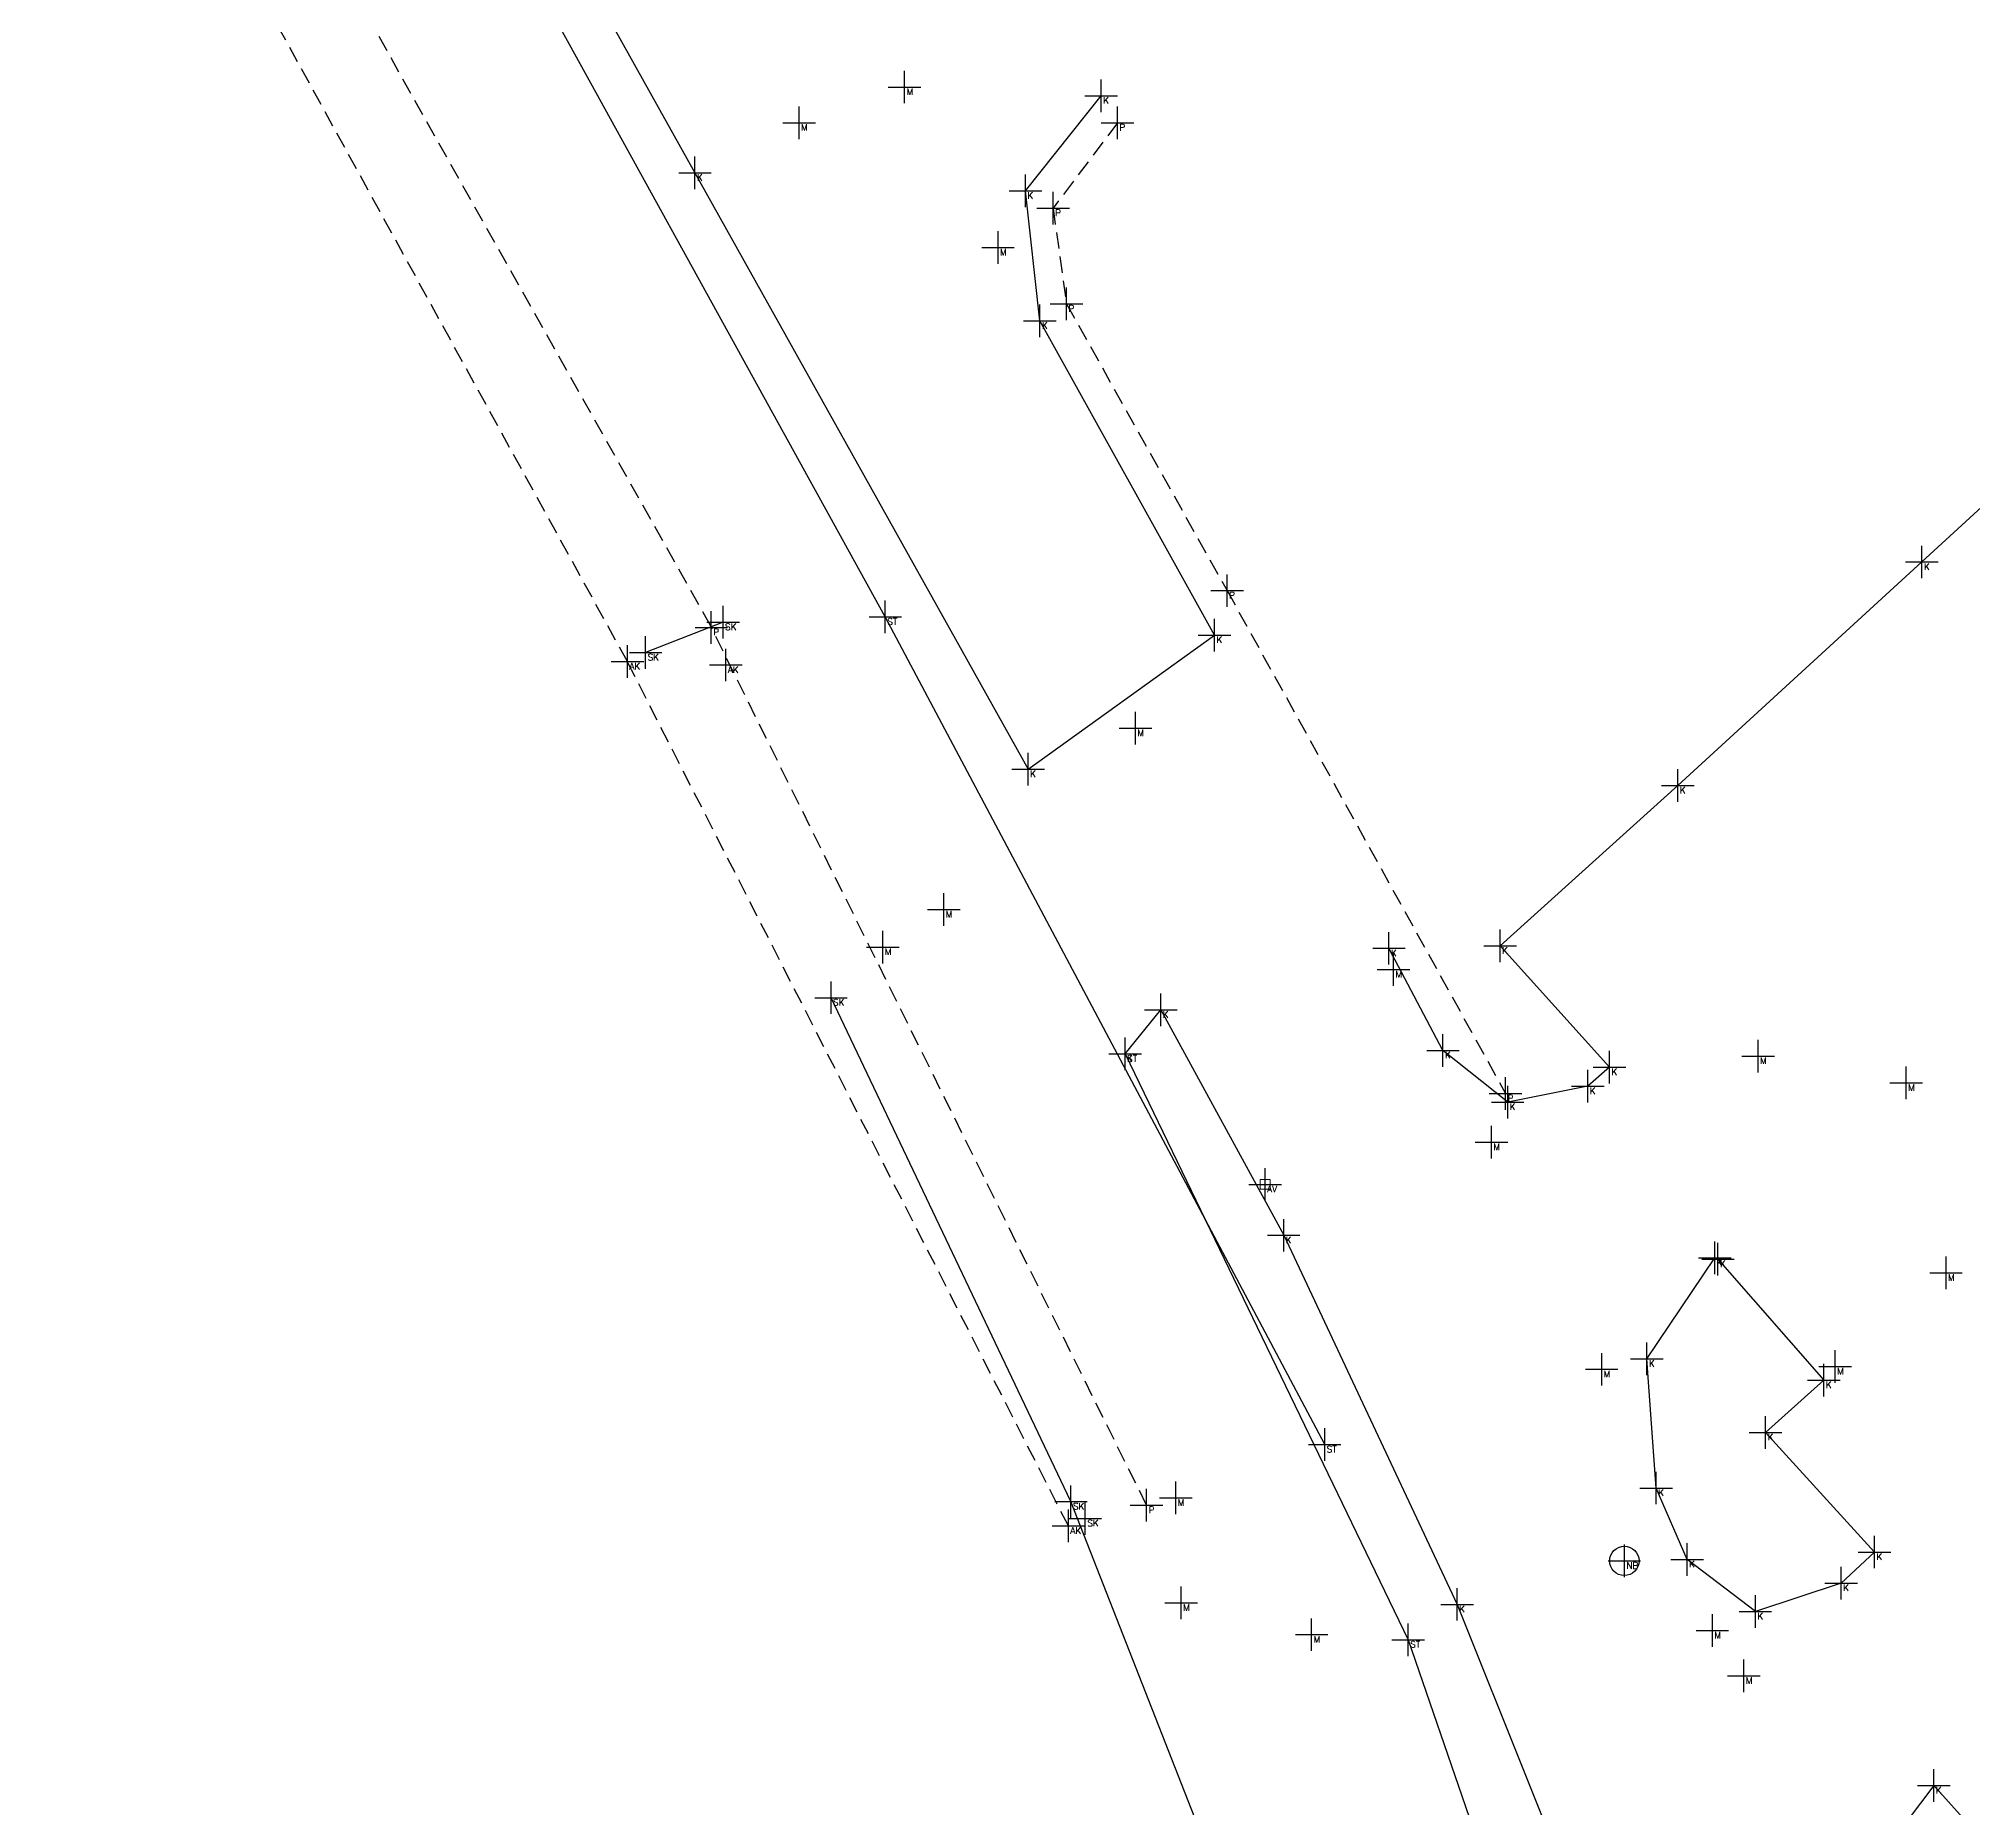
# Model space of a CAD drawing. Header units: metres. Extents: x 113488 to 113987, y 6281306 to 6282136.
# Drawn here: x 113649.5 to 113708.9, y 6281686.8 to 6281741.1 of the extents above; entities that cross this region are included whole.
import ezdxf
from ezdxf.enums import TextEntityAlignment as Align

# ---------------------------------------------------------------- set-up
doc = ezdxf.new("R2010")
doc.units = ezdxf.units.M
doc.header["$PDMODE"] = 2
doc.header["$PDSIZE"] = 0.5
doc.linetypes.add('DASHED', pattern=[0.75, 0.5, -0.25])
doc.linetypes.add('HIDDEN2', pattern=[0.1875, 0.125, -0.0625])
for name, color, linetype in [('M-2VA', 7, 'Continuous'), ('M-3YTOR', 7, 'Continuous'), ('M-4DETALJ', 7, 'Continuous'), ('M-BEF-BRUNNAR-INMÄTT', 7, 'Continuous'), ('M-BEF-SLÄNT', 4, 'Continuous'), ('M-BEF-STAKET', 81, 'STAKET'), ('M-BEF-VA-V', 4, 'HIDDEN2'), ('M-BEF-VA-V-INMÄTT', 7, 'Continuous'), ('M-BEF-VÄGKANT', 6, 'DASHED'), ('M-BEF-VÄGKANTSTÖD', 1, 'Continuous'), ('M-BRUNNAR', 3, 'Continuous'), ('pntdesc', 1, 'Continuous')]:
    doc.layers.add(name, color=color, linetype=linetype)
doc.styles.get("Standard").update_dxf_attribs({"font": 'simplex8.shx'})
doc.linetypes.add('STAKET', pattern='A,7,[134,morastr.shx,S=0.8,R=0,X=0,Y=0],0.6,[134,morastr.shx,S=0.8,R=0,X=0,Y=0],1', length=8.6)

# ---------------------------------------------------------------- blocks, each defined once
blk = doc.blocks.new('meas')
at = {"color": 0}
blk.add_point((0, 0), dxfattribs=at)
at = {"layer": 'pntdesc'}
blk.add_attdef('PNTDESC', text='', height=1, dxfattribs=at).set_placement((0.3, -0.21), align=Align.TOP_LEFT)
blk = doc.blocks.new('NB')
at = {"layer": 'M-BRUNNAR', "ltscale": 0.1}
blk.add_circle((0, 0), 0.45, dxfattribs=at)
blk = doc.blocks.new('AV')
at = {"layer": 'M-BEF-VA-V', "linetype": 'Continuous', "lineweight": 0, "flags": 128}
blk.add_lwpolyline([(-0.15, 0.15), (-0.15, -0.15), (0.15, -0.15), (0.15, 0.15)], close=True, dxfattribs=at)

msp = doc.modelspace()

# ---------------------------------------------------------------- linework, layer by layer
at = {"layer": 'M-BEF-SLÄNT'}
for points in [[(113670.521, 6281723.171, 6.885), (113668.143, 6281722.238, 7.433)], [(113659.373, 6281484.274, 7.596), (113660.999, 6281486.694, 7.652), (113666.396, 6281495.261, 7.76), (113674.924, 6281509.746, 7.804), (113683.333, 6281528.122, 7.826), (113687.611, 6281540.377, 7.822), (113694.485, 6281565.316, 7.86), (113697.228, 6281580.823, 7.841), (113698.86, 6281601.617, 7.907), (113697.663, 6281634.766, 7.81), (113693.193, 6281659.745, 7.881), (113687.388, 6281680.384, 7.781), (113681.192, 6281696.19, 7.708), (113673.83, 6281711.65, 7.557)]]:
    msp.add_polyline3d(points, dxfattribs=at)
at = {"layer": 'M-BEF-STAKET'}
for points in [[(113688.975, 6281697.941, 7.223), (113675.495, 6281723.331, 7.045), (113662.243, 6281747.36, 6.855), (113650.368, 6281768.516, 6.707), (113642.004, 6281783.611, 6.581), (113635.591, 6281795.015, 6.502), (113631.221, 6281804.94, 6.478), (113628.527, 6281810.608, 6.404), (113623.574, 6281829.176, 6.515), (113620.961, 6281847.676, 6.702), (113619.798, 6281865.347, 6.857), (113619.1, 6281887.982, 6.993), (113619.108, 6281887.983, 6.995), (113620.427, 6281909.281, 7.07), (113623.654, 6281929.529, 7.164), (113626.101, 6281940.751, 7.14), (113630.359, 6281955.352, 7.373), (113633.518, 6281962.045, 7.43), (113637.928, 6281969.113, 7.588)], [(113682.856, 6281709.925, 7.143), (113691.539, 6281691.953, 7.2), (113699.461, 6281668.909, 7.16), (113701.505, 6281659.872, 7.075), (113704.681, 6281642.987, 7.031), (113704.853, 6281641.166, 6.999), (113705.941, 6281632.179, 6.906), (113705.23, 6281629.377, 6.942), (113705.458, 6281625.759, 6.887), (113706.902, 6281623.338, 6.878), (113706.726, 6281594.99, 6.578), (113706.699, 6281594.986, 6.571), (113706.141, 6281588.37, 6.609)]]:
    msp.add_polyline3d(points, dxfattribs=at)
at = {"layer": 'M-BEF-VÄGKANT'}
for points in [[(113663.488, 6281990.581, 5.641), (113646.898, 6281986.593, 5.519), (113639.6, 6281981.378, 5.278), (113628.881, 6281967.063, 5.039), (113624.625, 6281955.785, 4.822), (113621.846, 6281948.489, 4.99), (113617.443, 6281932.404, 5.143), (113614.062, 6281916.175, 5.089), (113613.902, 6281914.861, 5.041), (113612.522, 6281897.007, 5.172), (113612.625, 6281873.86, 5.081), (113614.132, 6281859.527, 4.954), (113616.592, 6281844.279, 5.057), (113621.651, 6281823.217, 5.182), (113629.442, 6281800.168, 5.26), (113638.368, 6281780.844, 5.487), (113648.63, 6281762.051, 5.908), (113658.481, 6281743.76, 6.444), (113670.157, 6281723.01, 6.79)], [(113681.112, 6281695.444, 7.737), (113667.582, 6281721.961, 7.5), (113655.875, 6281743.256, 7.137)], [(113682.621, 6281738.49, 7.163), (113680.642, 6281735.87, 7.179), (113681.054, 6281732.934, 7.208), (113685.982, 6281724.138, 7.301), (113694.526, 6281708.71, 7.368)], [(113683.512, 6281696.08, 6.899), (113670.157, 6281723.01, 6.79)]]:
    msp.add_polyline3d(points, dxfattribs=at)
at = {"layer": 'M-BEF-VÄGKANTSTÖD'}
for points in [[(113637.567, 6281794.636, 6.371), (113644.382, 6281782.388, 6.473), (113656.106, 6281761.236, 6.65), (113669.656, 6281736.955, 6.808), (113679.879, 6281718.659, 7.009), (113685.596, 6281722.775, 7.198), (113680.239, 6281732.414, 7.088), (113679.793, 6281736.403, 7.078), (113682.119, 6281739.32, 7.052)], [(113731.377, 6281740.013, 7.213), (113724.512, 6281733.92, 7.141), (113716.856, 6281726.985, 7.396), (113715.418, 6281725.608, 7.451), (113714.346, 6281724.687, 7.452), (113710.97, 6281728.381, 7.496), (113707.299, 6281725.017, 7.561), (113699.812, 6281718.161, 7.516), (113694.356, 6281713.239, 7.372), (113697.714, 6281709.517, 7.369), (113697.045, 6281708.935, 7.353), (113694.589, 6281708.449, 7.284), (113692.604, 6281710.032, 7.252), (113690.948, 6281713.165, 7.241)], [(113682.849, 6281709.927, 7.151), (113683.949, 6281711.276, 7.032), (113687.717, 6281704.36, 7.11), (113693.038, 6281693.039, 7.12), (113697.36, 6281682.256, 7.13)], [(113701.041, 6281703.629, 7.396), (113704.29, 6281699.917, 7.515), (113702.502, 6281698.313, 7.48), (113705.842, 6281694.644, 7.401), (113704.818, 6281693.692, 7.382), (113702.188, 6281692.821, 7.349), (113700.093, 6281694.417, 7.306), (113699.146, 6281696.608, 7.303), (113698.862, 6281700.568, 7.342), (113700.945, 6281703.668, 7.389)], [(113712.521, 6281678.382, 7.351), (113709.164, 6281682.083, 7.408), (113710.994, 6281683.768, 7.413), (113707.664, 6281687.478, 7.347), (113705.617, 6281684.774, 7.32), (113705.449, 6281680.469, 7.289), (113706.109, 6281678.385, 7.272), (113708.183, 6281676.309, 7.277), (113711.046, 6281677.065, 7.324), (113712.572, 6281678.401, 7.343)]]:
    msp.add_polyline3d(points, dxfattribs=at)

# ---------------------------------------------------------------- block references
at = {"layer": 'M-2VA', "color": 130}
ref = msp.add_blockref('meas', (113687.148, 6281705.922, 7.062), dxfattribs=dict(at, xscale=0.2, yscale=0.2, zscale=0.2))
ref.add_attrib('PNTDESC', 'AV', dxfattribs={"layer": 'pntdesc', "height": 0.2}).set_placement((113687.208, 6281705.88, 7.062), align=Align.TOP_LEFT)
at = {"layer": 'M-2VA', "color": 20}
ref = msp.add_blockref('meas', (113698.169, 6281694.372, 7.223), dxfattribs=dict(at, xscale=0.2, yscale=0.2, zscale=0.2))
ref.add_attrib('PNTDESC', 'NB', dxfattribs={"layer": 'pntdesc', "height": 0.2}).set_placement((113698.229, 6281694.33, 7.223), align=Align.TOP_LEFT)
at = {"layer": 'M-3YTOR', "color": 90}
ref = msp.add_blockref('meas', (113676.088, 6281739.588, 6.99), dxfattribs=dict(at, xscale=0.2, yscale=0.2, zscale=0.2))
ref.add_attrib('PNTDESC', 'M', dxfattribs={"layer": 'pntdesc', "height": 0.2}).set_placement((113676.148, 6281739.546, 6.99), align=Align.TOP_LEFT)
at = {"layer": 'M-3YTOR', "color": 130}
ref = msp.add_blockref('meas', (113682.119, 6281739.32, 7.052), dxfattribs=dict(at, xscale=0.2, yscale=0.2, zscale=0.2))
ref.add_attrib('PNTDESC', 'K', dxfattribs={"layer": 'pntdesc', "height": 0.2}).set_placement((113682.179, 6281739.278, 7.052), align=Align.TOP_LEFT)
at = {"layer": 'M-3YTOR', "color": 90}
ref = msp.add_blockref('meas', (113672.849, 6281738.493, 6.876), dxfattribs=dict(at, xscale=0.2, yscale=0.2, zscale=0.2))
ref.add_attrib('PNTDESC', 'M', dxfattribs={"layer": 'pntdesc', "height": 0.2}).set_placement((113672.909, 6281738.451, 6.876), align=Align.TOP_LEFT)
at = {"layer": 'M-3YTOR', "color": 164}
ref = msp.add_blockref('meas', (113682.621, 6281738.49, 7.163), dxfattribs=dict(at, xscale=0.2, yscale=0.2, zscale=0.2))
ref.add_attrib('PNTDESC', 'P', dxfattribs={"layer": 'pntdesc', "height": 0.2}).set_placement((113682.681, 6281738.448, 7.163), align=Align.TOP_LEFT)
at = {"layer": 'M-3YTOR', "color": 130}
ref = msp.add_blockref('meas', (113669.656, 6281736.955, 6.808), dxfattribs=dict(at, xscale=0.2, yscale=0.2, zscale=0.2))
ref.add_attrib('PNTDESC', 'K', dxfattribs={"layer": 'pntdesc', "height": 0.2}).set_placement((113669.716, 6281736.913, 6.808), align=Align.TOP_LEFT)
ref = msp.add_blockref('meas', (113679.793, 6281736.403, 7.078), dxfattribs=dict(at, xscale=0.2, yscale=0.2, zscale=0.2))
ref.add_attrib('PNTDESC', 'K', dxfattribs={"layer": 'pntdesc', "height": 0.2}).set_placement((113679.853, 6281736.361, 7.078), align=Align.TOP_LEFT)
at = {"layer": 'M-3YTOR', "color": 164}
ref = msp.add_blockref('meas', (113680.642, 6281735.87, 7.179), dxfattribs=dict(at, xscale=0.2, yscale=0.2, zscale=0.2))
ref.add_attrib('PNTDESC', 'P', dxfattribs={"layer": 'pntdesc', "height": 0.2}).set_placement((113680.702, 6281735.828, 7.179), align=Align.TOP_LEFT)
at = {"layer": 'M-3YTOR', "color": 90}
ref = msp.add_blockref('meas', (113678.953, 6281734.662, 7.053), dxfattribs=dict(at, xscale=0.2, yscale=0.2, zscale=0.2))
ref.add_attrib('PNTDESC', 'M', dxfattribs={"layer": 'pntdesc', "height": 0.2}).set_placement((113679.013, 6281734.62, 7.053), align=Align.TOP_LEFT)
at = {"layer": 'M-3YTOR', "color": 164}
ref = msp.add_blockref('meas', (113681.054, 6281732.934, 7.208), dxfattribs=dict(at, xscale=0.2, yscale=0.2, zscale=0.2))
ref.add_attrib('PNTDESC', 'P', dxfattribs={"layer": 'pntdesc', "height": 0.2}).set_placement((113681.114, 6281732.892, 7.208), align=Align.TOP_LEFT)
at = {"layer": 'M-3YTOR', "color": 130}
ref = msp.add_blockref('meas', (113680.239, 6281732.414, 7.088), dxfattribs=dict(at, xscale=0.2, yscale=0.2, zscale=0.2))
ref.add_attrib('PNTDESC', 'K', dxfattribs={"layer": 'pntdesc', "height": 0.2}).set_placement((113680.299, 6281732.372, 7.088), align=Align.TOP_LEFT)
ref = msp.add_blockref('meas', (113707.299, 6281725.017, 7.561), dxfattribs=dict(at, xscale=0.2, yscale=0.2, zscale=0.2))
ref.add_attrib('PNTDESC', 'K', dxfattribs={"layer": 'pntdesc', "height": 0.2}).set_placement((113707.359, 6281724.975, 7.561), align=Align.TOP_LEFT)
at = {"layer": 'M-3YTOR', "color": 164}
ref = msp.add_blockref('meas', (113685.982, 6281724.138, 7.301), dxfattribs=dict(at, xscale=0.2, yscale=0.2, zscale=0.2))
ref.add_attrib('PNTDESC', 'P', dxfattribs={"layer": 'pntdesc', "height": 0.2}).set_placement((113686.042, 6281724.096, 7.301), align=Align.TOP_LEFT)
ref = msp.add_blockref('meas', (113670.157, 6281723.01, 6.79), dxfattribs=dict(at, xscale=0.2, yscale=0.2, zscale=0.2))
ref.add_attrib('PNTDESC', 'P', dxfattribs={"layer": 'pntdesc', "height": 0.2}).set_placement((113670.217, 6281722.968, 6.79), align=Align.TOP_LEFT)
at = {"layer": 'M-3YTOR', "color": 20}
ref = msp.add_blockref('meas', (113670.521, 6281723.171, 6.885), dxfattribs=dict(at, xscale=0.2, yscale=0.2, zscale=0.2))
ref.add_attrib('PNTDESC', 'SK', dxfattribs={"layer": 'pntdesc', "height": 0.2}).set_placement((113670.581, 6281723.129, 6.885), align=Align.TOP_LEFT)
ref = msp.add_blockref('meas', (113668.143, 6281722.238, 7.433), dxfattribs=dict(at, xscale=0.2, yscale=0.2, zscale=0.2))
ref.add_attrib('PNTDESC', 'SK', dxfattribs={"layer": 'pntdesc', "height": 0.2}).set_placement((113668.203, 6281722.196, 7.433), align=Align.TOP_LEFT)
at = {"layer": 'M-3YTOR', "color": 130}
ref = msp.add_blockref('meas', (113685.596, 6281722.775, 7.198), dxfattribs=dict(at, xscale=0.2, yscale=0.2, zscale=0.2))
ref.add_attrib('PNTDESC', 'K', dxfattribs={"layer": 'pntdesc', "height": 0.2}).set_placement((113685.656, 6281722.733, 7.198), align=Align.TOP_LEFT)
at = {"layer": 'M-3YTOR', "color": 28}
ref = msp.add_blockref('meas', (113667.582, 6281721.961, 7.5), dxfattribs=dict(at, xscale=0.2, yscale=0.2, zscale=0.2))
ref.add_attrib('PNTDESC', 'AK', dxfattribs={"layer": 'pntdesc', "height": 0.2}).set_placement((113667.642, 6281721.919, 7.5), align=Align.TOP_LEFT)
ref = msp.add_blockref('meas', (113670.601, 6281721.857, 6.764), dxfattribs=dict(at, xscale=0.2, yscale=0.2, zscale=0.2))
ref.add_attrib('PNTDESC', 'AK', dxfattribs={"layer": 'pntdesc', "height": 0.2}).set_placement((113670.661, 6281721.815, 6.764), align=Align.TOP_LEFT)
at = {"layer": 'M-3YTOR', "color": 90}
ref = msp.add_blockref('meas', (113683.167, 6281719.915, 7.078), dxfattribs=dict(at, xscale=0.2, yscale=0.2, zscale=0.2))
ref.add_attrib('PNTDESC', 'M', dxfattribs={"layer": 'pntdesc', "height": 0.2}).set_placement((113683.227, 6281719.873, 7.078), align=Align.TOP_LEFT)
at = {"layer": 'M-3YTOR', "color": 130}
ref = msp.add_blockref('meas', (113679.879, 6281718.659, 7.009), dxfattribs=dict(at, xscale=0.2, yscale=0.2, zscale=0.2))
ref.add_attrib('PNTDESC', 'K', dxfattribs={"layer": 'pntdesc', "height": 0.2}).set_placement((113679.939, 6281718.617, 7.009), align=Align.TOP_LEFT)
ref = msp.add_blockref('meas', (113699.812, 6281718.161, 7.516), dxfattribs=dict(at, xscale=0.2, yscale=0.2, zscale=0.2))
ref.add_attrib('PNTDESC', 'K', dxfattribs={"layer": 'pntdesc', "height": 0.2}).set_placement((113699.872, 6281718.119, 7.516), align=Align.TOP_LEFT)
at = {"layer": 'M-3YTOR', "color": 90}
ref = msp.add_blockref('meas', (113677.289, 6281714.357, 7.024), dxfattribs=dict(at, xscale=0.2, yscale=0.2, zscale=0.2))
ref.add_attrib('PNTDESC', 'M', dxfattribs={"layer": 'pntdesc', "height": 0.2}).set_placement((113677.349, 6281714.315, 7.024), align=Align.TOP_LEFT)
ref = msp.add_blockref('meas', (113675.422, 6281713.204, 6.851), dxfattribs=dict(at, xscale=0.2, yscale=0.2, zscale=0.2))
ref.add_attrib('PNTDESC', 'M', dxfattribs={"layer": 'pntdesc', "height": 0.2}).set_placement((113675.482, 6281713.162, 6.851), align=Align.TOP_LEFT)
at = {"layer": 'M-3YTOR', "color": 130}
ref = msp.add_blockref('meas', (113690.948, 6281713.165, 7.241), dxfattribs=dict(at, xscale=0.2, yscale=0.2, zscale=0.2))
ref.add_attrib('PNTDESC', 'K', dxfattribs={"layer": 'pntdesc', "height": 0.2}).set_placement((113691.008, 6281713.123, 7.241), align=Align.TOP_LEFT)
ref = msp.add_blockref('meas', (113694.356, 6281713.239, 7.372), dxfattribs=dict(at, xscale=0.2, yscale=0.2, zscale=0.2))
ref.add_attrib('PNTDESC', 'K', dxfattribs={"layer": 'pntdesc', "height": 0.2}).set_placement((113694.416, 6281713.197, 7.372), align=Align.TOP_LEFT)
at = {"layer": 'M-3YTOR', "color": 90}
ref = msp.add_blockref('meas', (113691.086, 6281712.513, 7.231), dxfattribs=dict(at, xscale=0.2, yscale=0.2, zscale=0.2))
ref.add_attrib('PNTDESC', 'M', dxfattribs={"layer": 'pntdesc', "height": 0.2}).set_placement((113691.146, 6281712.471, 7.231), align=Align.TOP_LEFT)
at = {"layer": 'M-3YTOR', "color": 20}
ref = msp.add_blockref('meas', (113673.83, 6281711.65, 7.557), dxfattribs=dict(at, xscale=0.2, yscale=0.2, zscale=0.2))
ref.add_attrib('PNTDESC', 'SK', dxfattribs={"layer": 'pntdesc', "height": 0.2}).set_placement((113673.89, 6281711.608, 7.557), align=Align.TOP_LEFT)
at = {"layer": 'M-3YTOR', "color": 130}
ref = msp.add_blockref('meas', (113683.949, 6281711.276, 7.032), dxfattribs=dict(at, xscale=0.2, yscale=0.2, zscale=0.2))
ref.add_attrib('PNTDESC', 'K', dxfattribs={"layer": 'pntdesc', "height": 0.2}).set_placement((113684.009, 6281711.234, 7.032), align=Align.TOP_LEFT)
ref = msp.add_blockref('meas', (113682.849, 6281709.927, 7.151), dxfattribs=dict(at, xscale=0.2, yscale=0.2, zscale=0.2))
ref.add_attrib('PNTDESC', 'K', dxfattribs={"layer": 'pntdesc', "height": 0.2}).set_placement((113682.909, 6281709.885, 7.151), align=Align.TOP_LEFT)
ref = msp.add_blockref('meas', (113692.604, 6281710.032, 7.252), dxfattribs=dict(at, xscale=0.2, yscale=0.2, zscale=0.2))
ref.add_attrib('PNTDESC', 'K', dxfattribs={"layer": 'pntdesc', "height": 0.2}).set_placement((113692.664, 6281709.99, 7.252), align=Align.TOP_LEFT)
at = {"layer": 'M-3YTOR', "color": 90}
ref = msp.add_blockref('meas', (113702.271, 6281709.859, 7.447), dxfattribs=dict(at, xscale=0.2, yscale=0.2, zscale=0.2))
ref.add_attrib('PNTDESC', 'M', dxfattribs={"layer": 'pntdesc', "height": 0.2}).set_placement((113702.331, 6281709.817, 7.447), align=Align.TOP_LEFT)
at = {"layer": 'M-3YTOR', "color": 130}
ref = msp.add_blockref('meas', (113697.714, 6281709.517, 7.369), dxfattribs=dict(at, xscale=0.2, yscale=0.2, zscale=0.2))
ref.add_attrib('PNTDESC', 'K', dxfattribs={"layer": 'pntdesc', "height": 0.2}).set_placement((113697.774, 6281709.475, 7.369), align=Align.TOP_LEFT)
at = {"layer": 'M-3YTOR', "color": 164}
ref = msp.add_blockref('meas', (113694.526, 6281708.71, 7.368), dxfattribs=dict(at, xscale=0.2, yscale=0.2, zscale=0.2))
ref.add_attrib('PNTDESC', 'P', dxfattribs={"layer": 'pntdesc', "height": 0.2}).set_placement((113694.586, 6281708.668, 7.368), align=Align.TOP_LEFT)
at = {"layer": 'M-3YTOR', "color": 130}
ref = msp.add_blockref('meas', (113697.045, 6281708.935, 7.353), dxfattribs=dict(at, xscale=0.2, yscale=0.2, zscale=0.2))
ref.add_attrib('PNTDESC', 'K', dxfattribs={"layer": 'pntdesc', "height": 0.2}).set_placement((113697.105, 6281708.893, 7.353), align=Align.TOP_LEFT)
at = {"layer": 'M-3YTOR', "color": 90}
ref = msp.add_blockref('meas', (113706.816, 6281709.035, 7.526), dxfattribs=dict(at, xscale=0.2, yscale=0.2, zscale=0.2))
ref.add_attrib('PNTDESC', 'M', dxfattribs={"layer": 'pntdesc', "height": 0.2}).set_placement((113706.876, 6281708.993, 7.526), align=Align.TOP_LEFT)
at = {"layer": 'M-3YTOR', "color": 130}
ref = msp.add_blockref('meas', (113694.589, 6281708.449, 7.284), dxfattribs=dict(at, xscale=0.2, yscale=0.2, zscale=0.2))
ref.add_attrib('PNTDESC', 'K', dxfattribs={"layer": 'pntdesc', "height": 0.2}).set_placement((113694.649, 6281708.407, 7.284), align=Align.TOP_LEFT)
at = {"layer": 'M-3YTOR', "color": 90}
ref = msp.add_blockref('meas', (113694.089, 6281707.214, 7.25), dxfattribs=dict(at, xscale=0.2, yscale=0.2, zscale=0.2))
ref.add_attrib('PNTDESC', 'M', dxfattribs={"layer": 'pntdesc', "height": 0.2}).set_placement((113694.149, 6281707.172, 7.25), align=Align.TOP_LEFT)
at = {"layer": 'M-3YTOR', "color": 130}
ref = msp.add_blockref('meas', (113687.717, 6281704.36, 7.11), dxfattribs=dict(at, xscale=0.2, yscale=0.2, zscale=0.2))
ref.add_attrib('PNTDESC', 'K', dxfattribs={"layer": 'pntdesc', "height": 0.2}).set_placement((113687.777, 6281704.318, 7.11), align=Align.TOP_LEFT)
ref = msp.add_blockref('meas', (113700.945, 6281703.668, 7.389), dxfattribs=dict(at, xscale=0.2, yscale=0.2, zscale=0.2))
ref.add_attrib('PNTDESC', 'K', dxfattribs={"layer": 'pntdesc', "height": 0.2}).set_placement((113701.005, 6281703.626, 7.389), align=Align.TOP_LEFT)
ref = msp.add_blockref('meas', (113701.041, 6281703.629, 7.396), dxfattribs=dict(at, xscale=0.2, yscale=0.2, zscale=0.2))
ref.add_attrib('PNTDESC', 'K', dxfattribs={"layer": 'pntdesc', "height": 0.2}).set_placement((113701.101, 6281703.587, 7.396), align=Align.TOP_LEFT)
at = {"layer": 'M-3YTOR', "color": 90}
ref = msp.add_blockref('meas', (113708.037, 6281703.206, 7.569), dxfattribs=dict(at, xscale=0.2, yscale=0.2, zscale=0.2))
ref.add_attrib('PNTDESC', 'M', dxfattribs={"layer": 'pntdesc', "height": 0.2}).set_placement((113708.097, 6281703.164, 7.569), align=Align.TOP_LEFT)
ref = msp.add_blockref('meas', (113697.473, 6281700.249, 7.291), dxfattribs=dict(at, xscale=0.2, yscale=0.2, zscale=0.2))
ref.add_attrib('PNTDESC', 'M', dxfattribs={"layer": 'pntdesc', "height": 0.2}).set_placement((113697.533, 6281700.207, 7.291), align=Align.TOP_LEFT)
at = {"layer": 'M-3YTOR', "color": 130}
ref = msp.add_blockref('meas', (113698.862, 6281700.568, 7.342), dxfattribs=dict(at, xscale=0.2, yscale=0.2, zscale=0.2))
ref.add_attrib('PNTDESC', 'K', dxfattribs={"layer": 'pntdesc', "height": 0.2}).set_placement((113698.922, 6281700.526, 7.342), align=Align.TOP_LEFT)
at = {"layer": 'M-3YTOR', "color": 90}
ref = msp.add_blockref('meas', (113704.636, 6281700.335, 7.521), dxfattribs=dict(at, xscale=0.2, yscale=0.2, zscale=0.2))
ref.add_attrib('PNTDESC', 'M', dxfattribs={"layer": 'pntdesc', "height": 0.2}).set_placement((113704.696, 6281700.293, 7.521), align=Align.TOP_LEFT)
at = {"layer": 'M-3YTOR', "color": 130}
ref = msp.add_blockref('meas', (113704.29, 6281699.917, 7.515), dxfattribs=dict(at, xscale=0.2, yscale=0.2, zscale=0.2))
ref.add_attrib('PNTDESC', 'K', dxfattribs={"layer": 'pntdesc', "height": 0.2}).set_placement((113704.35, 6281699.875, 7.515), align=Align.TOP_LEFT)
ref = msp.add_blockref('meas', (113702.502, 6281698.313, 7.48), dxfattribs=dict(at, xscale=0.2, yscale=0.2, zscale=0.2))
ref.add_attrib('PNTDESC', 'K', dxfattribs={"layer": 'pntdesc', "height": 0.2}).set_placement((113702.562, 6281698.271, 7.48), align=Align.TOP_LEFT)
at = {"layer": 'M-3YTOR', "color": 20}
ref = msp.add_blockref('meas', (113681.192, 6281696.19, 7.708), dxfattribs=dict(at, xscale=0.2, yscale=0.2, zscale=0.2))
ref.add_attrib('PNTDESC', 'SK', dxfattribs={"layer": 'pntdesc', "height": 0.2}).set_placement((113681.252, 6281696.148, 7.708), align=Align.TOP_LEFT)
at = {"layer": 'M-3YTOR', "color": 164}
ref = msp.add_blockref('meas', (113683.512, 6281696.08, 6.899), dxfattribs=dict(at, xscale=0.2, yscale=0.2, zscale=0.2))
ref.add_attrib('PNTDESC', 'P', dxfattribs={"layer": 'pntdesc', "height": 0.2}).set_placement((113683.572, 6281696.038, 6.899), align=Align.TOP_LEFT)
at = {"layer": 'M-3YTOR', "color": 90}
ref = msp.add_blockref('meas', (113684.406, 6281696.308, 6.952), dxfattribs=dict(at, xscale=0.2, yscale=0.2, zscale=0.2))
ref.add_attrib('PNTDESC', 'M', dxfattribs={"layer": 'pntdesc', "height": 0.2}).set_placement((113684.466, 6281696.266, 6.952), align=Align.TOP_LEFT)
at = {"layer": 'M-3YTOR', "color": 130}
ref = msp.add_blockref('meas', (113699.146, 6281696.608, 7.303), dxfattribs=dict(at, xscale=0.2, yscale=0.2, zscale=0.2))
ref.add_attrib('PNTDESC', 'K', dxfattribs={"layer": 'pntdesc', "height": 0.2}).set_placement((113699.206, 6281696.566, 7.303), align=Align.TOP_LEFT)
at = {"layer": 'M-3YTOR', "color": 20}
ref = msp.add_blockref('meas', (113681.631, 6281695.675, 7.675), dxfattribs=dict(at, xscale=0.2, yscale=0.2, zscale=0.2))
ref.add_attrib('PNTDESC', 'SK', dxfattribs={"layer": 'pntdesc', "height": 0.2}).set_placement((113681.691, 6281695.633, 7.675), align=Align.TOP_LEFT)
at = {"layer": 'M-3YTOR', "color": 28}
ref = msp.add_blockref('meas', (113681.112, 6281695.444, 7.737), dxfattribs=dict(at, xscale=0.2, yscale=0.2, zscale=0.2))
ref.add_attrib('PNTDESC', 'AK', dxfattribs={"layer": 'pntdesc', "height": 0.2}).set_placement((113681.172, 6281695.402, 7.737), align=Align.TOP_LEFT)
at = {"layer": 'M-3YTOR', "color": 130}
ref = msp.add_blockref('meas', (113700.093, 6281694.417, 7.306), dxfattribs=dict(at, xscale=0.2, yscale=0.2, zscale=0.2))
ref.add_attrib('PNTDESC', 'K', dxfattribs={"layer": 'pntdesc', "height": 0.2}).set_placement((113700.153, 6281694.375, 7.306), align=Align.TOP_LEFT)
ref = msp.add_blockref('meas', (113705.842, 6281694.644, 7.401), dxfattribs=dict(at, xscale=0.2, yscale=0.2, zscale=0.2))
ref.add_attrib('PNTDESC', 'K', dxfattribs={"layer": 'pntdesc', "height": 0.2}).set_placement((113705.902, 6281694.602, 7.401), align=Align.TOP_LEFT)
ref = msp.add_blockref('meas', (113704.818, 6281693.692, 7.382), dxfattribs=dict(at, xscale=0.2, yscale=0.2, zscale=0.2))
ref.add_attrib('PNTDESC', 'K', dxfattribs={"layer": 'pntdesc', "height": 0.2}).set_placement((113704.878, 6281693.65, 7.382), align=Align.TOP_LEFT)
at = {"layer": 'M-3YTOR', "color": 90}
ref = msp.add_blockref('meas', (113684.573, 6281693.085, 6.923), dxfattribs=dict(at, xscale=0.2, yscale=0.2, zscale=0.2))
ref.add_attrib('PNTDESC', 'M', dxfattribs={"layer": 'pntdesc', "height": 0.2}).set_placement((113684.633, 6281693.043, 6.923), align=Align.TOP_LEFT)
at = {"layer": 'M-3YTOR', "color": 130}
ref = msp.add_blockref('meas', (113693.038, 6281693.039, 7.12), dxfattribs=dict(at, xscale=0.2, yscale=0.2, zscale=0.2))
ref.add_attrib('PNTDESC', 'K', dxfattribs={"layer": 'pntdesc', "height": 0.2}).set_placement((113693.098, 6281692.997, 7.12), align=Align.TOP_LEFT)
ref = msp.add_blockref('meas', (113702.188, 6281692.821, 7.349), dxfattribs=dict(at, xscale=0.2, yscale=0.2, zscale=0.2))
ref.add_attrib('PNTDESC', 'K', dxfattribs={"layer": 'pntdesc', "height": 0.2}).set_placement((113702.248, 6281692.779, 7.349), align=Align.TOP_LEFT)
at = {"layer": 'M-3YTOR', "color": 90}
ref = msp.add_blockref('meas', (113688.575, 6281692.11, 7.087), dxfattribs=dict(at, xscale=0.2, yscale=0.2, zscale=0.2))
ref.add_attrib('PNTDESC', 'M', dxfattribs={"layer": 'pntdesc', "height": 0.2}).set_placement((113688.635, 6281692.068, 7.087), align=Align.TOP_LEFT)
ref = msp.add_blockref('meas', (113700.869, 6281692.234, 7.312), dxfattribs=dict(at, xscale=0.2, yscale=0.2, zscale=0.2))
ref.add_attrib('PNTDESC', 'M', dxfattribs={"layer": 'pntdesc', "height": 0.2}).set_placement((113700.929, 6281692.192, 7.312), align=Align.TOP_LEFT)
ref = msp.add_blockref('meas', (113701.834, 6281690.845, 7.307), dxfattribs=dict(at, xscale=0.2, yscale=0.2, zscale=0.2))
ref.add_attrib('PNTDESC', 'M', dxfattribs={"layer": 'pntdesc', "height": 0.2}).set_placement((113701.894, 6281690.803, 7.307), align=Align.TOP_LEFT)
at = {"layer": 'M-3YTOR', "color": 130}
ref = msp.add_blockref('meas', (113707.664, 6281687.478, 7.347), dxfattribs=dict(at, xscale=0.2, yscale=0.2, zscale=0.2))
ref.add_attrib('PNTDESC', 'K', dxfattribs={"layer": 'pntdesc', "height": 0.2}).set_placement((113707.724, 6281687.436, 7.347), align=Align.TOP_LEFT)
at = {"layer": 'M-4DETALJ', "color": 164}
ref = msp.add_blockref('meas', (113675.495, 6281723.331, 7.045), dxfattribs=dict(at, xscale=0.2, yscale=0.2, zscale=0.2))
ref.add_attrib('PNTDESC', 'ST', dxfattribs={"layer": 'pntdesc', "height": 0.2}).set_placement((113675.555, 6281723.289, 7.045), align=Align.TOP_LEFT)
ref = msp.add_blockref('meas', (113682.856, 6281709.925, 7.143), dxfattribs=dict(at, xscale=0.2, yscale=0.2, zscale=0.2))
ref.add_attrib('PNTDESC', 'ST', dxfattribs={"layer": 'pntdesc', "height": 0.2}).set_placement((113682.916, 6281709.883, 7.143), align=Align.TOP_LEFT)
ref = msp.add_blockref('meas', (113688.975, 6281697.941, 7.223), dxfattribs=dict(at, xscale=0.2, yscale=0.2, zscale=0.2))
ref.add_attrib('PNTDESC', 'ST', dxfattribs={"layer": 'pntdesc', "height": 0.2}).set_placement((113689.035, 6281697.899, 7.223), align=Align.TOP_LEFT)
ref = msp.add_blockref('meas', (113691.539, 6281691.953, 7.2), dxfattribs=dict(at, xscale=0.2, yscale=0.2, zscale=0.2))
ref.add_attrib('PNTDESC', 'ST', dxfattribs={"layer": 'pntdesc', "height": 0.2}).set_placement((113691.599, 6281691.911, 7.2), align=Align.TOP_LEFT)
at = {"layer": 'M-BEF-BRUNNAR-INMÄTT'}
msp.add_blockref('NB', (113698.169, 6281694.372, 7.223), dxfattribs=at)
at = {"layer": 'M-BEF-VA-V-INMÄTT'}
msp.add_blockref('AV', (113687.148, 6281705.922, 7.062), dxfattribs=at)

doc.saveas('drawing.dxf')
